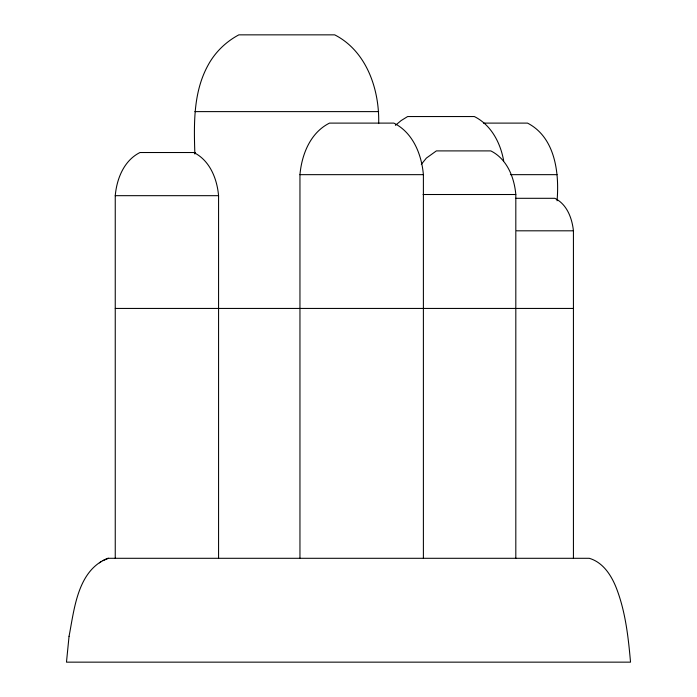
<?xml version="1.0" encoding="UTF-8"?>
<svg xmlns="http://www.w3.org/2000/svg" width="697" height="697" viewBox="0 0 697 697"><rect width="100%" height="100%" fill="white"/><g stroke="black" fill="none" stroke-linecap="round" stroke-linejoin="round"><path stroke-width="1.05" d="M115.249 558.297L115.249 195.674C116.756 178.737 123.944 160.528 139.975 152.521L195.282 152.521M194.864 154.028C193.914 124.205 193.13 92.596 207.872 65.562C214.85 52.467 225.776 41.811 238.853 34.85L334.699 34.85C366.7 51.186 379.569 89.652 378.68 123.578M299.954 558.297L299.954 174.659C301.757 154.429 310.339 132.665 329.498 123.108L393.857 123.108C413.016 132.665 421.598 154.429 423.393 174.659L423.393 558.297M421.302 164.335L426.39 158.08L436.374 150.9L490.819 150.9C507.033 158.986 514.29 177.395 515.815 194.515L515.815 558.297M395.408 125.338L401.132 120.572L407.64 116.547L474.343 116.547C491.211 124.946 500.507 142.92 503.678 160.833M99.427 562.845L100.978 561.721M102.72 560.745L108.566 558.297M194.864 111.616L378.68 111.616M483.491 123.108L527.516 123.108C555.256 137.37 559.421 173.039 557.06 200.762M299.954 174.659L423.393 174.659M510.404 174.659L557.06 174.659M423.062 194.515L515.815 194.515M115.249 195.674L218.57 195.674L218.57 558.297M515.658 198.305L554.803 198.305C566.966 204.282 572.054 218.126 573.431 230.812L573.431 558.297M516.651 230.812L573.431 230.812M115.249 308.44L515.815 308.44M516.651 308.44L573.431 308.44M193.844 152.521C209.875 160.528 217.063 178.737 218.57 195.674M69.055 636.3L66.476 662.15L630.524 662.15C628.302 636.953 625.462 611.339 616.183 587.615C611.173 575.077 602.922 562.287 589.253 558.297L107.747 558.297C77.594 570.416 74.422 608.542 69.055 636.3"/></g></svg>
